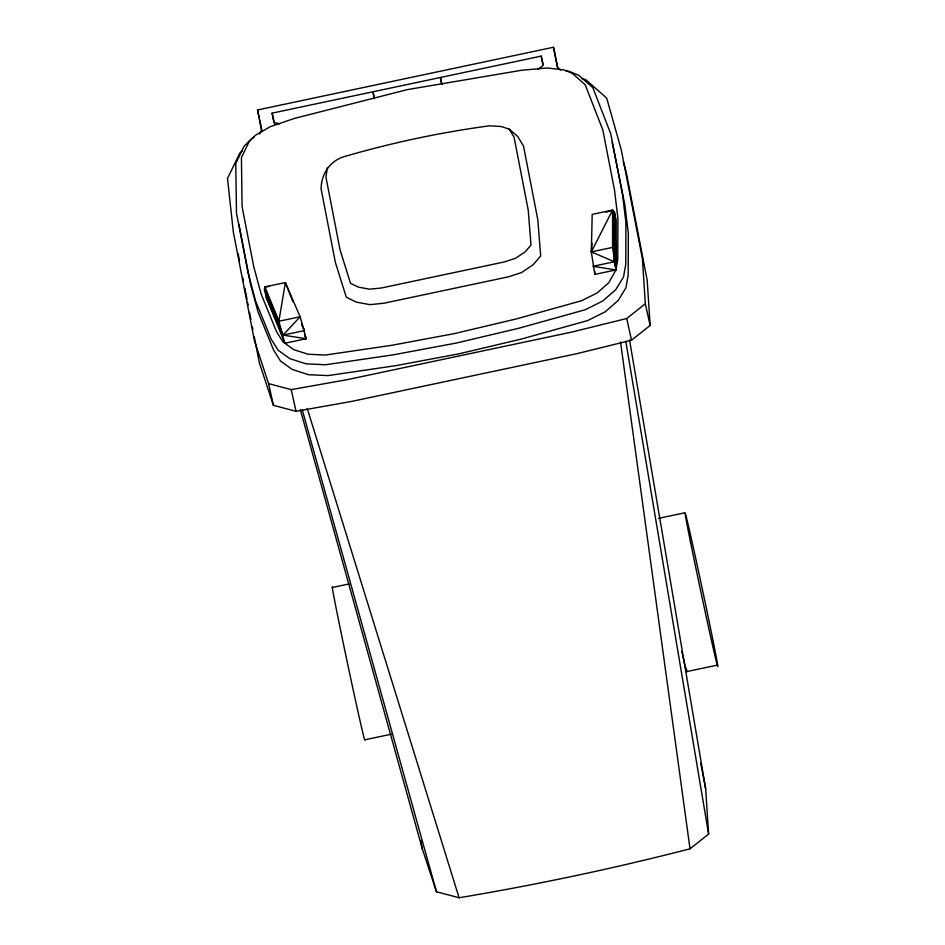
<?xml version="1.0" encoding="UTF-8"?>
<svg xmlns="http://www.w3.org/2000/svg" width="945" height="945" viewBox="0 0 945 945"><rect width="100%" height="100%" fill="white"/><g stroke="black" fill="none" stroke-linecap="round" stroke-linejoin="round"><path stroke-width="1.42" d="M616.223 268.404L614.38 211.975L614.38 261.753L592.999 266.289L615.963 269.927L617.77 259.509L617.912 218.307L614.498 190.028L602.863 130.067L585.203 84.743L572.386 73.379L563.964 69.895L547.155 67.993L521.652 70.249L407.2 89.657L294.568 118.385L270.235 126.677L255.457 135.277L249.007 141.915L241.436 157.602L242.074 206.53L253.709 266.49L261.103 293.93L276.601 331.813L282.957 341.925L293.623 349.603L308.094 354.245L325.411 355.036L392.069 345.244L454.545 333.573L516.431 318.89L581.47 300.77L597.122 292.985L608.722 282.827L615.963 269.927L612.573 247.401L612.596 210.062L592.196 214.385L591.334 251.902L594.795 274.416L616.187 269.88L616.187 220.102L614.38 211.975L612.596 210.062L606.005 212.282M594.795 274.416L594.866 271.475M592.007 243.349L591.334 251.902L614.38 261.753L616.187 269.88L614.38 211.975M327.383 167.69L325.93 177.081L340.082 249.964L350.536 283.311L358.309 287.126L369.637 289.194L381.308 288.012L504.429 261.919L515.616 258.257L525.29 251.736L531.007 245.062L528.22 210.085L514.068 137.202L509.237 129.146L501.216 126.524L489.581 125.803A590.92 350.666 -12.5 0 0 344.228 156.61C329.829 160.898 321.17 174.258 321.111 188.965L335.38 262.45L346.272 297.179L356.324 302.128L369.991 304.656L383.847 303.239L508.351 276.85L521.64 272.514L533.275 264.635L540.694 255.977L537.776 219.559L523.518 146.073L517.742 136.505L509.237 129.146M284.811 343.248L278.893 321.253L285.355 282.555L264.954 286.878L264.446 289.276L266.254 297.403L284.811 343.248L306.204 338.712L300.132 316.752L285.355 282.555L292.974 301.774M259.532 133.989L261.446 130.067L257.536 109.963L553.475 47.25L557.869 67.993M266.254 297.403L283.004 335.121L300.132 316.752L278.893 321.253L264.446 289.276L283.004 335.121L306.204 338.712L304.585 334.684M242.085 151.105L239.865 152.984L227.497 178.475L233.332 232.009L254.441 340.743L268.593 383.635L273.4 405.31L296.033 411.311L351.587 401.436L576.674 353.725L631.52 340.2L650.136 325.47L647.171 280.216L626.074 171.482L623.31 161.701M268.593 383.635L291.225 389.623L346.78 379.76L571.867 332.049L626.712 318.524L645.329 303.794L642.376 258.528L621.267 149.794L606.69 98.115L585.782 79.675L581.671 78.423M300.309 409.634L422.309 848.87L436.46 891.749L459.093 897.75A1619.458 961.018 -12.5 0 0 690.015 848.811L708.62 834.069L705.667 788.815L629.524 339.869M537.681 69.363L543.056 65.524L541.225 56.121L272.125 113.152L273.955 122.555L279.696 123.771M254.299 136.966L251.76 138.454L244.034 146.369L235.766 163.379L236.486 213.157L248.181 273.436L255.622 301.101L271.262 339.338L278.078 350.158L289.867 358.651L306.121 363.849L325.612 364.758L393.522 354.788L456.518 343.011L518.947 328.21L585.203 309.747L602.815 300.971L615.845 289.56L623.535 276.944L625.767 264.21L625.921 222.618L622.46 194.115L610.765 133.824L592.869 87.696L578.907 75.399L568.843 71.253L565.949 70.922M612.573 247.401L591.334 251.902L612.596 210.062L614.38 261.753M283.004 335.121L304.396 330.585L301.679 323.722M332.333 587.483L349.059 583.939M658.511 518.356L684.995 512.745M391.324 734.206L364.841 739.817A78.317 0.992 78 0 1 357.446 709.305A78.317 0.992 78 0 1 339.373 624.255A78.317 0.992 78 0 1 332.675 587.861M686.838 671.576L717.503 665.079M269.183 286.477L264.954 286.878L278.893 321.253M560.598 70.178L557.373 67.343L553.475 47.25M302.081 325.222L304.396 330.585M305.034 336.03L306.204 338.712M612.112 141.951L624.869 204.947L628.33 233.462L628.177 275.042L625.933 287.788L618.254 300.404L605.213 311.815L587.601 320.591L521.345 339.054L458.927 353.843L395.92 365.632L328.01 375.602L308.519 374.692L292.265 369.483L280.476 361.002L273.672 350.182L258.032 311.933L250.579 284.268L238.884 223.989M273.4 405.31L259.249 362.431L254.252 336.68M307.219 408.417L459.093 897.75M302.246 409.835L436.46 891.749M645.329 303.794L650.136 325.47M626.712 318.524L631.52 340.2M541.225 56.121L543.032 64.248M441.917 84.259L440.405 77.49L441.705 84.188M374.444 98.563L372.944 91.783L374.244 98.481M272.125 113.152L274.534 123.996M257.536 109.963L259.343 118.101M291.225 389.623L296.033 411.311M259.627 119.495L261.93 130.717M700.717 763.288L705.667 788.815M420.655 840.365L422.309 848.87M238.14 253.697L239.534 260.844M242.865 278.019L243.42 280.878M244.802 288.024L247.035 299.471M247.59 302.341L248.145 305.2M249.527 312.358L250.921 319.505M252.303 326.663L252.858 329.521M625.791 341.263L708.62 834.069M620.522 342.019L690.015 848.811M686.353 668.387A78.317 0.992 78 0 1 682.68 655.452M682.384 654.188A78.317 0.992 78 0 1 681.782 651.542M690.37 541.308A78.317 0.992 78 0 0 717.16 664.737A78.317 0.992 78 0 0 696.229 560.787A78.317 0.992 78 0 0 690.37 541.308"/></g></svg>
